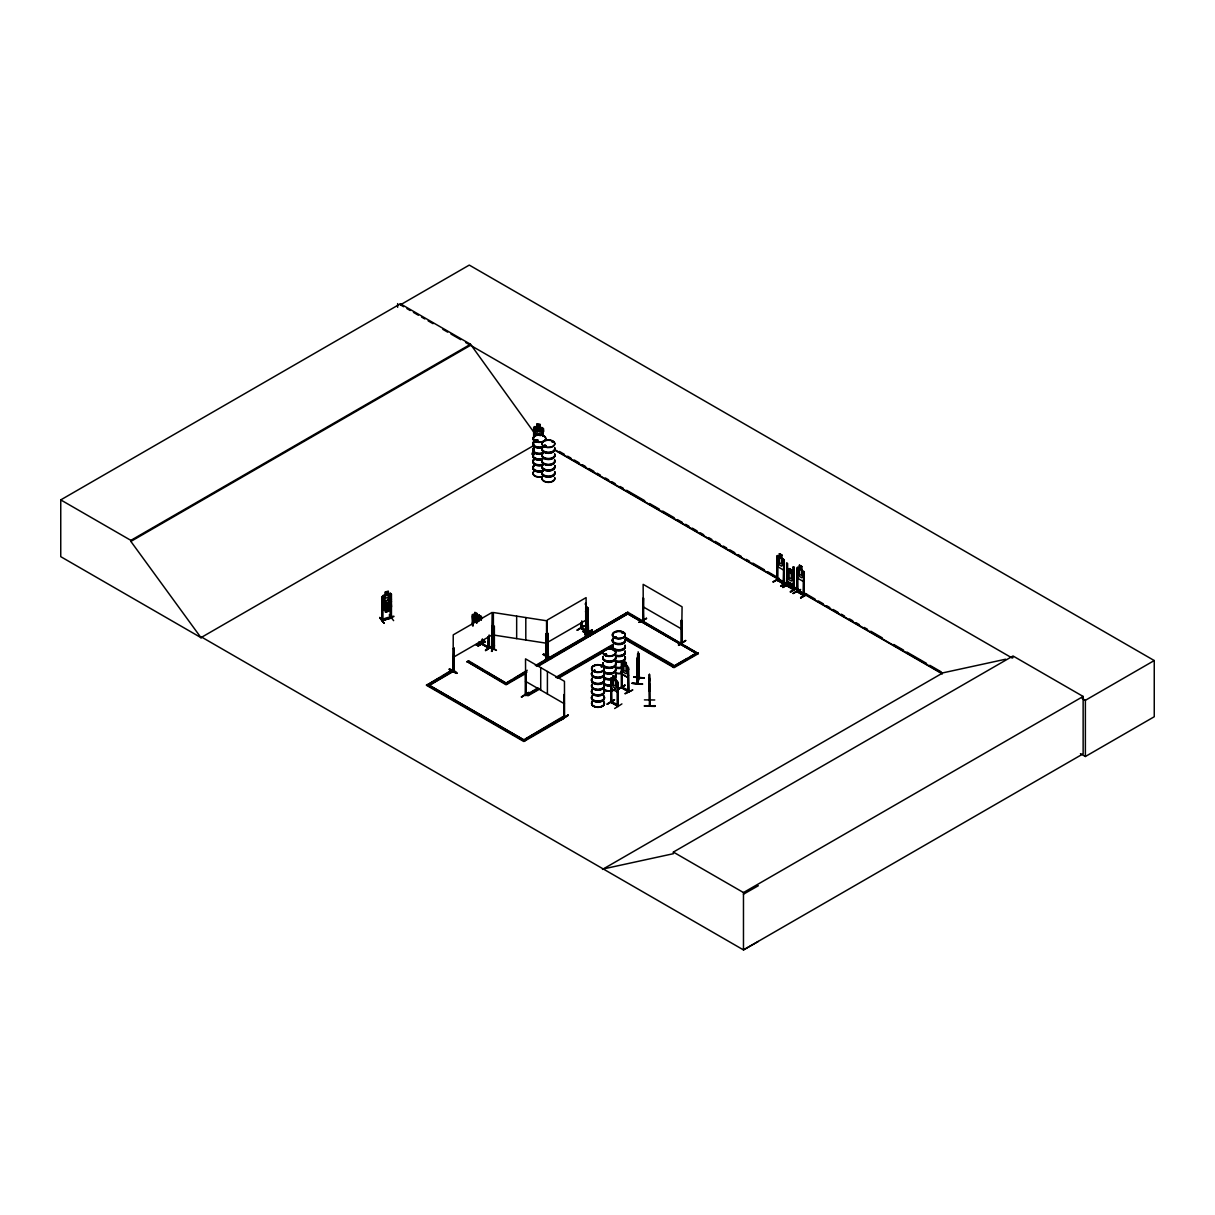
<?xml version="1.0" encoding="UTF-8"?>
<svg xmlns="http://www.w3.org/2000/svg" width="1215" height="1215" viewBox="0 0 1215 1215"><rect width="100%" height="100%" fill="white"/><g stroke="black" fill="none" stroke-linecap="round" stroke-linejoin="round"><path stroke-width="1.5" d="M649.418 686.126L649.372 687.614L649.418 683.529M637.769 682.238L638.862 676.846M639.227 677.788L637.586 683.468M632.134 683.377C663.952 685.655 610.689 681.281 642.325 684.334M382.74 620.257C410.716 611.98 376.984 618.921 382.968 620.531L382.892 597.81L382.042 598.038L382.102 620.728L382.254 596.535L382.467 609.171M391.291 617.478L390.243 617.463L391.139 617.19M637.556 682.693L637.146 683.544L637.055 659.35L638.543 653.23L639.029 678.35L639.196 655.28M637.146 659.381L638.133 655.614L637.617 662.585M649.828 700.751L649.554 706.067M649.433 705.596L649.463 674.31L649.433 700.827M649.418 677.757L649.919 706.128L649.919 705.247M535.132 440.969L535.132 440.392M535.056 440.574L536.984 440.681M536.149 440.058L536.696 441.075L535.39 440.301M542.801 436.291L543.682 436.352M544.153 446.178L545.019 445.313M544.123 445.935C544.624 444.174 546.796 446.68 545.17 445.267M551.701 441.637L552.506 442.002M552.764 441.637L551.944 441.501M593.862 671.212L594.408 670.194M594.727 671.166L595.001 670.285M595.441 671.09L594.727 670.194M601.379 666.883L602.169 666.412M602.26 666.64L601.228 666.731M604.948 654.718C606.543 652.865 603.779 655.69 606.194 655.265M605.784 654.384L606.285 654.08M605.586 654.779L606.649 655.113L606.103 654.095M615.003 636.645C613.499 638.817 618.663 636.432 615.079 637.237M615.959 637.009L614.729 636.766M613.302 650.086L613.59 650.602M622.141 633.167L623.173 633.091M622.369 632.65L623.173 632.924L622.141 632.848M638.164 651.772L638.255 654.703L638.65 653.23M637.708 654.794L638.042 653.64M633.941 677.195L644.132 678.183L634.033 676.831M638.65 664.332L637.343 668.903L637.146 666.807M637.085 683.498L639.029 677.773M449.201 669.237C456.081 669.83 462.672 677.94 449.201 669.237L456.567 673.399M449.55 668.994L456.855 673.216M543.151 654.475C558.703 665.319 546.629 652.06 543.151 654.49M543.485 654.217L550.835 658.409M649.949 706.052L649.782 700.235M382.361 601.82L383.363 598.722L390.592 596.808L391.534 606.71L390.562 607.971L383.393 609.869L382.406 609.125L383.393 609.869M382.3 604.007L383.257 606.498L390.319 604.402L391.336 601.455M383.196 606.437L390.44 604.538L391.488 601.501M618.086 689.756L617.19 692.079L618.01 689.695M627.73 677.484L622.171 674.173L621.366 671.06L622.11 674.234L627.73 677.484L628.55 675.206M784.115 567.527L783.28 569.911L777.661 566.661L777.008 563.441L777.661 566.661M793.927 582.456L793.015 584.78L787.396 581.529L786.652 578.355L787.472 581.484L793.046 584.612M803.206 581.317L803.996 579.099L803.267 581.438L797.632 578.203L796.979 574.968M587.316 617.964L588.121 608.381L585.873 605.981M587.452 618.04L588.197 615.701M379.733 617.888L384.229 623.325L379.763 617.509M533.704 428.88L543.515 430.171L542.543 430.323L542.543 435.942M531.836 454.213L534.251 448.411M533.506 451.54L533.825 450.522M542.543 430.323L543.53 430.247M536.969 424.111L540.265 424.567L536.969 424.111L536.939 426.936L537.076 424.217M391.443 618.177L391.443 594.014L390.364 593.33L391.382 594.135M493.472 625.998L494.368 626.12L494.383 648.825L493.275 647.838M494.11 645.53L491.452 651.361L494.065 645.59M494.383 648.233L493.396 647.61L493.579 648.461M494.232 648.825L493.472 648.476M545.748 634.078L546.644 634.215L545.748 634.078L545.732 656.844C547.236 654.232 544.958 657.497 546.75 656.707M545.748 655.994L546.75 655.887M548.087 653.518L545.398 659.699L548.527 653.943M607.196 704.199L614.486 699.977M625.042 685.397L617.706 689.604M773.302 582.031L779.149 578.629M799.121 590.156L793.289 593.528M478.057 646L485.317 641.763M521.281 696.909L528.95 692.429L521.645 696.985M577.368 630.251L584.688 625.649L577.429 629.886M646.517 618.268L639.318 622.156M489.144 634.959L488.977 648.263L481.641 644.147L481.702 640.366M482.37 638.877L482.689 644.39L481.869 643.1M488.233 636.599C488.597 643.737 486.896 646.638 489.22 648.111L481.869 643.92M488.141 647.823L488.476 636.447M525.199 695.086L526.004 695.557L525.518 672.503L525.305 695.193M526.262 694.585L525.199 694.266L526.004 694.737M525.67 694.16L525.867 695.557L526.186 672.882M581.529 627.912L581.757 628.201M588.197 608.335L588.288 632.499L580.952 628.398L581.013 622.733M581.408 627.396L581.651 628.793L581.924 621.093M588.455 631.405L582 628.049M523.832 739.874L562.773 716.698C564.443 718.521 564.929 716 563.456 716.364M426.495 684.622L523.832 740.816L564.155 717.609L563.79 694.6L564.185 718.217L523.832 741.514L426.495 685.321L452.253 669.754L454.228 670.756L454.137 648.278L453.225 648.521L454.137 648.278M643.646 620.455L643.069 619.604L642.841 620.652L643.145 597.993L643.889 620.895L643.069 620.425M681.539 641.778L681.904 643.145L681.418 620.09L681.721 643.069M610.765 702.316L610.826 678.228L611.661 677.636L618.086 682.329L618.086 706.492L610.856 702.316M611.844 701.784L611.099 701.298L611.494 702.756M622.247 663.162L621.457 663.724L622.217 663.056L628.641 667.734L628.626 691.897L621.336 687.69M617.341 683.589L618.253 683.817L617.341 683.589L617.281 706.097L618.222 705.414M627.897 690.743C613.104 683.696 631.147 689.938 628.535 691.897M776.901 580.193L784.191 584.324L784.115 560.161L783.235 558.824M777.965 579.585L777.19 579.145L777.463 580.542L777.22 557.533M777.615 580.542L777.873 563.532M793.835 589.898L786.697 585.782L786.697 563.304L787.426 586.207L787.092 584.81M793.228 588.774L794.185 588.956L787.426 585.615L793.547 588.576L793.82 589.958M793.441 583.762L793.425 589.321M786.94 578.143L786.864 585.584L794.185 589.761L794.094 567.284L793.182 567.041L793.182 589.548M796.858 591.644L804.163 595.866L804.163 571.688L797.663 567.056L796.979 591.751M797.921 591.143L796.858 590.824L797.663 591.295M796.979 567.557L797.116 591.492L804.33 595.669L803.601 594.667M492.515 647.838C490.981 649.22 493.001 646.35 492.515 648.658L492.166 626.044L491.695 649.099L492.166 647.701M548.087 655.204L547.403 655.614M547.099 655.462L548.147 656.039L548.087 633.516L547.175 633.759L548.087 633.516M586.313 633.152L586.359 633.987L586.101 611.282L585.478 634.078M388.329 602.351L389.863 599.724L389.863 594.56L388.329 594.059L388.375 591.113L385.322 591.948L385.368 594.773L383.94 596.17L383.94 601.334L385.474 603.126C387.494 608.001 381.966 611.51 386.34 604.964C382.118 602.67 385.823 600.164 386.947 604.204L389.605 600.802L387.6 604.645L389.514 607.272L387.008 605.434L385.459 608.29L388.329 607.5L388.329 602.336L385.474 603.111M542.999 436.322L543.545 428.789L542.391 427.65L534.752 426.708M545.17 446.239C547.616 444.933 543.211 447.834 544.487 445.434M605.404 654.262L605.632 655.037M540.128 435.775L541.769 433.801L541.769 428.637L540.128 427.483L540.265 424.567M453.225 670.088L454.213 669.905L453.271 670.118M491.543 648.84L492.166 612.39L453.225 634.868L453.149 671.044L453.894 648.142M454.106 670.832L453.408 671.196L453.484 648.673M547.084 656.221L548.147 655.948M388.329 608.411L389.863 607.075L389.863 601.911L388.329 600.119L388.329 594.97L385.474 595.76L383.94 608.7L385.474 609.201L385.413 612.147L388.481 611.312L388.481 608.548L388.481 611.312M535.451 440.513L536.301 440.711M605.51 654.475L606.649 654.308M595.38 670.984L593.907 671.09M382.057 620.485L391.291 617.995L382.315 620.713M476.538 623.173L476.538 617.615C478.361 615.337 482.917 623.006 481.398 616.582L479.014 615.2L481.398 616.582M776.993 580.223L776.917 556.075L777.767 555.483L784.191 560.161L784.191 567.587M786.743 570.898L789.051 571.339M472.468 625.649L472.422 614.669L474.837 615.063M384.107 623.31L379.794 617.478M472.422 614.669L472.711 625.497M473.197 614.122L478.892 617.281L477.328 616.385L477.328 613.621L474.837 612.299L473.713 620.592M477.252 613.666L477.176 616.476L478.376 618.086M473.136 616.658L472.468 616.278L473.136 626.029M492.242 648.476L492.424 626.196M476.28 644.512C499.198 632.134 461.184 653.898 483.54 640.305M476.295 644.907L483.585 640.715M476.629 645.135L483.889 640.882M478.118 646.122L485.377 641.414L478.118 645.651M488.4 647.063L482.446 643.95L488.977 647.443M485.575 650.298C507.627 636.068 470.904 660.656 492.728 645.59M485.514 649.873L492.774 645.666M585.797 603.263L586.921 612.846M588.212 608.381L585.721 606.072M588.424 632.24L587.452 632.073L587.787 609.459L588.531 632.362L581.18 628.17M588.455 609.839L587.544 609.596M586.359 611.418L585.448 611.661M577.019 630.129L584.688 625.649M588.804 635.202L583.033 631.451M642.932 620.683L643.813 598.372M587.711 631.299L581.408 628.216M584.78 634.549C607.5 620.257 569.789 643.813 592.434 630.524M592.054 629.856L584.795 634.093M592.404 630.464L585.19 634.762M590.384 635.642L582.638 631.223L588.607 634.929M638.908 622.369L646.577 618.374L639.272 622.171M521.584 697.015L528.889 692.444M678.471 645.15L685.7 640.518L678.821 645.393M678.456 644.755L685.685 640.487M563.578 717.306L564.55 717.473L564.459 681.326L525.518 658.849L525.67 694.98M563.547 717.23L564.459 717.442M568.043 714.997L560.783 719.705L568.088 715.058M560.874 719.705L568.088 715.377L561.193 719.918M201.872 637.222L201.083 637.693L60.75 556.667L60.75 499.897L400.403 303.796L470.524 344.27L533.962 432.373M400.403 303.796L400.403 304.844L469.279 265.083L1154.25 660.55L1154.25 716.744L1085.375 756.505L1080.454 753.649M60.75 499.897L130.871 540.371L470.524 344.27M758.342 941.443L743.474 949.917L201.781 637.176L200.976 637.632L130.871 541.419L470.524 345.318M200.976 637.632L534.084 445.313M476.538 617.615L476.614 623.219M453.225 657.345L492.166 634.868M525.396 673.642L506.093 684.789L467.168 661.613L468.58 660.793L507.521 683.969L486.425 671.789M426.495 685.321L439.268 677.94M442.518 676.072L452.253 670.452L453.666 671.272L453.894 669.799M467.168 662.312L468.58 660.793M453.666 670.574L429.335 685.321L453.666 671.272M547.175 642.568L586.101 620.09M527.219 670.255L506.093 683.149L510.968 680.339M535.344 665.562L627.76 612.208L698.336 653.64L674.006 667.688L625.543 639.713M514.218 678.456L525.594 671.895M536.969 665.319L627.76 612.208M467.168 661.613L506.093 684.091L527.021 672.001M536.772 666.382L627.76 613.848L538.397 666.139M539.354 689.239L527.993 695.8L526.581 694.98L537.941 687.72M555.787 677.408L612.557 644.633M526.581 694.98L533.066 691.229M557.396 677.18L612.557 645.332M526.581 694.266L527.993 695.086L539.354 688.541M557.199 678.228L612.36 646.395M558.824 678L602.625 652.713M609.11 648.962L612.36 647.094M779.392 553.66L781.792 555.042L779.392 553.66L778.207 561.998L779.392 564.899L781.64 566.19L782.825 564.671L781.792 555.042M776.917 556.075L777.22 580.011L784.45 584.142L783.705 561.284L783.447 583.99L783.705 568.772M784.358 561.664L783.447 561.421M786.697 563.304L787.609 563.532L787.609 571.02M622.126 663.101L623.918 664.134L623.918 661.37M621.366 663.648L621.442 687.796M621.655 665.106L622.323 665.486M626.241 662.615L627.274 672.244L626.074 673.763L623.842 672.472L622.642 669.571L623.842 661.218L626.241 662.615L626.165 665.425L627.715 666.321M789.127 568.529L791.527 569.911L792.56 574.376L792.56 579.54L791.36 581.059L789.127 579.768L787.928 576.867L787.928 571.703L789.127 571.475L789.218 568.666L789.127 571.475M787.502 570.351L793.046 573.647M793.182 567.041L794.094 567.284M799.379 565.188L801.763 566.57L799.379 565.188L798.179 573.526L799.379 576.426L801.611 577.717L802.811 576.199L801.763 566.57M777.266 579.191L777.691 579.768M779.195 578.31L772.953 581.909L779.195 578.78M613.302 678.577L613.211 675.859L615.686 677.195L616.734 686.84L615.534 688.358L613.302 687.067L612.102 684.167L613.302 675.813M797.587 569.592L796.934 569.212L797.663 592.115L797.177 590.672M628.307 691.335L628.155 668.857L628.808 691.684M793.076 573.571L793.835 575.075L791.527 572.675L791.527 569.911L789.127 568.711M628.808 669.237L627.897 668.994M611.51 680.218L610.856 679.838L611.601 702.741L611.768 687.569M615.61 677.241L613.211 675.859M615.61 680.005L617.235 680.856M783.629 583.124C767.03 574.817 789.188 584.977 783.493 583.154M786.91 583.2L780.668 586.359L786.515 582.532M786.545 582.593L780.698 585.934M803.419 572.964L804.33 573.191L803.419 572.964L803.419 595.517L803.677 580.299M780.668 586.359L786.606 582.987M610.826 685.655L611.555 688.829L617.266 692.034M618.086 682.329L618.01 706.447C620.774 704.062 602.048 698.655 617.524 705.292M787.001 584.81L787.426 585.387M788.93 583.929L782.688 587.528L790.342 583.413M525.457 738.933L559.523 719.265M617.402 689.482L625.102 685.032L617.812 689.725M622.323 671.105L622.141 688.146L621.776 686.779M796.645 588.819L790.388 591.978L796.281 588.212M790.388 591.978L796.281 588.516M796.341 588.607L790.418 591.523M799.181 589.837L792.924 593.452L800.639 589.472M797.572 592.115L797.845 576.943M611.16 701.344L611.601 701.921M628.261 691.35L628.155 678.213M625.102 693.461L632.818 689.938L625.163 693.841M607.257 704.305L614.562 699.627L607.257 703.834M675.829 665L687.174 658.454M690.424 656.571L695.284 653.761M625.543 639.014L674.006 666.989L698.336 652.941M803.343 594.803L797.663 591.523L804.406 594.894M806.881 594.743L800.639 597.902L806.487 594.059M806.532 594.12L800.655 597.431M800.639 597.902L806.578 594.53M621.913 703.91L614.653 708.527M602.458 869.424L942.916 672.852L1005.64 659.213M603.247 868.953L673.368 853.705L673.368 852.079L1013.021 655.979L1083.142 696.453L1083.142 753.816L743.474 949.917L743.474 892.554L1083.142 696.453M1013.021 657.604L1012.232 658.074L465.634 342.493M1082.125 698.428L1085.375 700.311L1154.25 660.55M743.474 894.194L758.342 885.72M585.949 632.939L585.372 634.184M547.828 633.38L547.904 655.811M536.696 441.075L535.192 440.848M594.879 670.832L593.877 670.528M390.425 618.192L390.349 595.775L391.336 595.73L390.501 595.957M585.995 633.774L586.101 597.613L547.175 620.09L547.403 656.434L547.418 633.896M383.044 597.993L382.042 598.038M388.329 611.191L385.474 611.965L385.413 609.383M536.347 440.741L535.101 440.726M536.347 458.419L535.997 458.435M494.475 645.59L492.014 651.437M587.711 631.891L587.787 609.459M783.629 582.896L784.085 584.339M621.579 687.538L628.808 691.715M611.039 702.133L610.978 678.274M617.645 705.915L617.6 689.057M638.133 654.688L637.617 664.787L637.328 663.542M390.623 618.435L390.349 607.014M488.764 646.35L496.449 650.405L488.688 645.985M545.019 446.254L545.915 445.647M588.151 632.468L587.938 631.117M479.636 642.902C480.669 640.548 478.999 644.026 479.029 641.733M479.636 642.082L479.606 642.856M482.066 643.98L481.96 640.214M482.309 644.497L482.613 640.594M681.418 620.09L681.205 642.781M793.79 589.913L793.835 567.42M621.655 687.584L621.655 670.726M611.115 702.179L618.222 706.234M649.402 679.033L649.418 680.962M649.433 680.309L649.448 681.964M649.433 686.885L649.539 691.472L649.357 685.533M644.421 699.886L654.748 699.977M644.573 705.702C676.603 705.961 622.855 706.264 654.9 705.702M644.573 706.097L654.915 706.401M391.23 617.979L391.184 595.547M546.583 656.951L546.553 620.759L493.381 612.527L493.457 648.749L494.277 648.81M585.706 634.291L585.721 606.999M637.602 653.7L637.495 683.574L637.617 657.421M633.957 677.028L644.223 677.849M389.18 614.927L393.63 620.652M540.159 427.422L543.409 428.865M493.381 635.005L546.553 643.236M581.241 628.155L581.256 622.596M533.643 451.585L533.658 427.452L534.737 426.556L537.076 426.981L535.405 427.726L535.405 432.889L537.06 435.334M643.449 620.151L642.932 619.863M643.297 620.47L643.145 584.339L682.086 606.817L681.569 642.568M581.56 628.717L581.681 621.245M488.87 648.263L488.901 636.979M787.062 585.66L786.728 585.023M804.057 595.866L804.087 571.688M477.176 617.402L474.913 616.111L474.913 621.275L477.176 622.566M400.403 304.844L403.669 306.727M406.934 308.61L410.199 310.493M413.449 312.377L418.34 315.201M421.605 317.085L424.87 318.968M428.136 320.851L433.026 323.676M442.807 329.326L447.697 332.151M450.962 334.034L460.743 339.668M559.462 451.479L564.383 454.319M567.648 456.202L570.928 458.101M574.209 459.984L579.13 462.824M582.41 464.722L585.676 466.621M588.956 468.504L593.877 471.344M597.157 473.243L600.423 475.126M605.343 477.966L608.624 479.864M611.904 481.748L615.17 483.646M620.09 486.486L623.371 488.369M626.651 490.268L644.679 500.671M649.585 503.511L659.426 509.191M662.691 511.075L674.173 517.696M677.438 519.595L682.359 522.435M685.64 524.318L688.92 526.216M692.201 528.115L697.106 530.94M700.387 532.838L703.667 534.737M708.573 537.562L711.853 539.46M715.134 541.358L720.055 544.198M723.335 546.082L726.6 547.98M729.881 549.863L734.802 552.704M738.082 554.602L741.347 556.485M746.268 559.325L749.549 561.224M752.829 563.107L764.296 569.729M767.576 571.627L777.403 577.307M788.869 583.929L800.351 590.551M805.256 593.391L815.098 599.071M818.363 600.954L823.284 603.794M826.565 605.693L829.845 607.576M833.125 609.474L838.031 612.314M841.312 614.198L844.592 616.096M849.498 618.936L852.778 620.819M856.059 622.718L859.339 624.601M864.26 627.441L867.525 629.34M870.806 631.223L882.272 637.86M893.754 644.482L903.58 650.146M906.861 652.045L926.529 663.39M929.794 665.288L941.276 671.91M555.392 450.051L942.111 673.323M554.374 449.93L792.742 587.559M797.678 590.399L942.354 673.93M643.145 606.817L682.086 629.294M630.98 614.76L682.435 644.466M685.655 646.334L698.336 653.64M630.205 640.776L625.33 637.252L674.006 665.349L672.578 666.883L696.909 652.835M633.44 642.644L672.381 665.121M611.585 677.681L613.378 678.714M479.09 619.027L481.322 620.318M525.518 681.326L564.459 703.804M471.83 663.36L483.19 669.921M564.185 718.217L562.773 716.698M429.548 685.442L523.635 739.753M673.368 852.079L743.474 892.554M390.592 596.808L391.443 599.344M388.42 593.938L390.41 593.391L383.272 595.365L382.3 596.595L385.368 594.773L385.368 592.009M478.862 619.103L478.103 618.572L479.105 621.351M643.874 619.999L643.889 620.895M473.258 625.224L472.514 622.034L473.167 625.269M649.357 674.31L649.539 680.37M649.357 678.152L649.402 679.99M649.357 683.316L649.402 685.154M649.372 685.442L649.326 682.344M1085.375 700.311L1085.375 756.505M793.441 566.904L793.441 574.391M787.609 578.522L787.426 586.207M786.94 563.153L786.94 572.523M638.726 653.594L638.665 678.319M622.065 665.638L622.065 688.115M585.311 603.551L585.311 604.462M563.79 694.6L563.79 717.093M547.403 671.485L547.403 693.962M542.619 430.11L542.619 435.729M540.721 667.627L540.721 690.105M534.615 429.001L534.524 436.701M533.795 427.437L533.765 434.864M525.806 617.554L525.806 640.032M525.245 740.694L427.923 684.501M516.664 616.142L516.664 638.619M481.322 616.628L481.246 619.437M479.09 615.337L477.89 621.776M479.014 615.2L479.014 618.146M397.654 303.583L397.654 307.304M130.871 540.371L130.871 541.419M554.739 454.486A6.531 3.767 0 0 1 547.57 459.209A6.531 3.767 0 0 1 542.771 453.59A6.531 3.767 0 0 1 534.782 452.922A6.531 3.767 0 0 1 533.75 448.365M554.632 459.71A6.424 3.706 0 0 1 548.421 464.388A6.424 3.706 0 0 1 542.224 459.71M554.739 448.289A6.531 3.767 0 0 1 547.57 452.998A6.531 3.767 0 0 1 542.771 447.378M554.739 454.167A6.531 3.767 0 0 1 547.57 458.89A6.531 3.767 0 0 1 542.771 453.256M554.739 447.97A6.531 3.767 0 0 1 547.57 452.679A6.531 3.767 0 0 1 542.771 447.059A6.531 3.767 0 0 1 534.782 446.406A6.531 3.767 0 0 1 533.75 441.85M554.648 448.669A6.44 3.721 0 0 1 548.421 453.347A6.44 3.721 0 0 1 542.209 448.669M554.648 447.621A6.44 3.721 0 0 1 548.421 452.299A6.44 3.721 0 0 1 542.209 447.621M554.648 454.866A6.44 3.721 0 0 1 548.421 459.543A6.44 3.721 0 0 1 542.209 454.866M554.648 453.818A6.44 3.721 0 0 1 548.421 458.511A6.44 3.721 0 0 1 542.209 453.818M554.648 460.12A6.44 3.721 0 0 1 548.421 464.798A6.44 3.721 0 0 1 542.209 460.12M554.739 472.164A6.531 3.767 0 0 1 547.57 476.887A6.531 3.767 0 0 1 542.771 471.253A6.531 3.767 0 0 1 534.782 470.6A6.531 3.767 0 0 1 533.75 466.044M554.602 460.637A6.394 3.691 0 0 1 548.421 465.284A6.394 3.691 0 0 1 542.239 460.637M554.632 477.389A6.424 3.706 0 0 1 548.421 482.066A6.424 3.706 0 0 1 542.224 477.389M554.663 460.303A6.455 3.721 0 0 1 548.421 464.981A6.455 3.721 0 0 1 542.194 460.303M554.739 465.968A6.531 3.767 0 0 1 547.57 470.676A6.531 3.767 0 0 1 542.771 465.056M554.739 471.845A6.531 3.767 0 0 1 547.57 476.569A6.531 3.767 0 0 1 542.771 470.934M554.739 465.649A6.531 3.767 0 0 1 547.57 470.357A6.531 3.767 0 0 1 542.771 464.738A6.531 3.767 0 0 1 534.782 464.084A6.531 3.767 0 0 1 533.75 459.528M554.648 466.347A6.44 3.721 0 0 1 548.421 471.025A6.44 3.721 0 0 1 542.209 466.347M554.648 465.299A6.44 3.721 0 0 1 548.421 469.977A6.44 3.721 0 0 1 542.209 465.299M554.648 472.544A6.44 3.721 0 0 1 548.421 477.222A6.44 3.721 0 0 1 542.209 472.544M554.648 471.496A6.44 3.721 0 0 1 548.421 476.189A6.44 3.721 0 0 1 542.209 471.496M554.648 477.753A6.44 3.721 0 0 1 548.421 482.431A6.44 3.721 0 0 1 542.209 477.753M542.619 453.833A6.44 3.721 0 0 1 534.843 453.241A6.44 3.721 0 0 1 533.825 448.76M542.604 458.663A6.394 3.691 0 0 1 534.873 458.07A6.394 3.691 0 0 1 533.856 453.62M542.634 458.83A6.455 3.721 0 0 1 534.843 458.237A6.455 3.721 0 0 1 533.81 453.742M542.619 459.042A6.44 3.721 0 0 1 534.843 458.45A6.44 3.721 0 0 1 533.825 453.97M542.665 447.317A6.531 3.767 0 0 1 534.782 446.725A6.531 3.767 0 0 1 533.75 442.169M534.782 441.394A6.531 3.767 0 0 1 537.713 440.407M542.619 452.8A6.44 3.721 0 0 1 534.843 452.208A6.44 3.721 0 0 1 533.825 447.712M542.619 447.636A6.44 3.721 0 0 1 534.843 447.044A6.44 3.721 0 0 1 533.825 442.564M534.843 441.789A6.44 3.721 0 0 1 537.744 440.817M542.665 453.21A6.531 3.767 0 0 1 534.782 452.603A6.531 3.767 0 0 1 533.75 448.046M534.782 441.075A6.531 3.767 0 0 1 537.713 440.088M542.619 446.588A6.44 3.721 0 0 1 534.843 446.011A6.44 3.721 0 0 1 533.825 441.516M534.843 440.741A6.44 3.721 0 0 1 537.744 439.784M542.619 471.511A6.44 3.721 0 0 1 534.843 470.919A6.44 3.721 0 0 1 533.825 466.439M542.604 476.341A6.394 3.691 0 0 1 534.873 475.748A6.394 3.691 0 0 1 533.856 471.298M542.619 476.72A6.44 3.721 0 0 1 534.843 476.128A6.44 3.721 0 0 1 533.825 471.648M542.665 464.996A6.531 3.767 0 0 1 534.782 464.403A6.531 3.767 0 0 1 533.75 459.847M542.619 470.478A6.44 3.721 0 0 1 534.843 469.886A6.44 3.721 0 0 1 533.825 465.391M542.619 465.315A6.44 3.721 0 0 1 534.843 464.722A6.44 3.721 0 0 1 533.825 460.242M542.665 470.873A6.531 3.767 0 0 1 534.782 470.281A6.531 3.767 0 0 1 533.75 465.725M542.619 464.267A6.44 3.721 0 0 1 534.843 463.69A6.44 3.721 0 0 1 533.825 459.194M603.642 678.502A6.531 3.767 0 0 1 597.977 684.167A6.531 3.767 0 0 1 592.328 678.502M603.566 678.896A6.44 3.721 0 0 1 597.977 684.47A6.44 3.721 0 0 1 592.404 678.896M603.536 683.756A6.409 3.706 0 0 1 597.977 689.3A6.409 3.706 0 0 1 592.434 683.756M603.566 684.136A6.455 3.721 0 0 1 597.977 689.725A6.455 3.721 0 0 1 592.388 684.136M603.642 672.305A6.531 3.767 0 0 1 597.977 677.955A6.531 3.767 0 0 1 592.328 672.305M603.551 677.864A6.424 3.706 0 0 1 597.977 683.422A6.424 3.706 0 0 1 592.419 677.864M603.566 672.685A6.44 3.721 0 0 1 597.977 678.274A6.44 3.721 0 0 1 592.404 672.685M603.642 678.183A6.531 3.767 0 0 1 597.977 683.848A6.531 3.767 0 0 1 592.328 678.183M603.642 671.986A6.531 3.767 0 0 1 597.977 677.636A6.531 3.767 0 0 1 592.328 671.986M603.551 671.652A6.424 3.706 0 0 1 597.977 677.226A6.424 3.706 0 0 1 592.419 671.652M603.642 696.18A6.531 3.767 0 0 1 597.977 701.845A6.531 3.767 0 0 1 592.328 696.18M603.566 696.575A6.44 3.721 0 0 1 597.977 702.149A6.44 3.721 0 0 1 592.404 696.575M603.536 701.435A6.409 3.706 0 0 1 597.977 706.978A6.409 3.706 0 0 1 592.434 701.435M603.536 684.653A6.409 3.706 0 0 1 597.977 690.211A6.409 3.706 0 0 1 592.434 684.653M592.388 701.769A6.455 3.721 0 0 0 597.977 707.343A6.455 3.721 0 0 0 603.566 701.769A6.424 3.706 0 0 1 597.977 707.343A6.424 3.706 0 0 1 592.419 701.784M603.566 684.318A6.455 3.721 0 0 1 597.977 689.907A6.455 3.721 0 0 1 592.388 684.318M603.642 689.983A6.531 3.767 0 0 1 597.977 695.633A6.531 3.767 0 0 1 592.328 689.983M603.551 695.542A6.424 3.706 0 0 1 597.977 701.101A6.424 3.706 0 0 1 592.419 695.542M603.566 690.363A6.44 3.721 0 0 1 597.977 695.952A6.44 3.721 0 0 1 592.404 690.363M603.642 695.861A6.531 3.767 0 0 1 597.977 701.526A6.531 3.767 0 0 1 592.328 695.861M603.642 689.664A6.531 3.767 0 0 1 597.977 695.314A6.531 3.767 0 0 1 592.328 689.664M603.551 689.33A6.424 3.706 0 0 1 597.977 694.904A6.424 3.706 0 0 1 592.419 689.33M615.565 657.497A6.424 3.706 0 0 1 609.353 662.16A6.424 3.706 0 0 1 603.141 657.497M615.565 656.449A6.424 3.706 0 0 1 609.353 661.127A6.424 3.706 0 0 1 603.141 656.449M615.58 663.694A6.44 3.721 0 0 1 611.813 668.083A6.44 3.721 0 0 1 603.779 666.519M603.126 665.623A6.44 3.721 0 0 1 603.126 663.694M615.656 663.314A6.531 3.767 0 0 1 609.353 668.068A6.531 3.767 0 0 1 603.05 663.314M615.656 662.995A6.531 3.767 0 0 1 609.353 667.749A6.531 3.767 0 0 1 603.05 662.995M615.565 662.661A6.424 3.706 0 0 1 609.353 667.324A6.424 3.706 0 0 1 603.141 662.661M615.656 657.118A6.531 3.767 0 0 1 609.353 661.856A6.531 3.767 0 0 1 603.05 657.118M615.656 656.799A6.531 3.767 0 0 1 609.353 661.537A6.531 3.767 0 0 1 603.05 656.799M615.549 668.523A6.409 3.706 0 0 1 611.008 673.064A6.409 3.706 0 0 1 603.156 670.452A6.455 3.721 0 0 0 611.024 673.231A6.455 3.721 0 0 0 615.58 668.675M611.024 685.913A6.424 3.706 0 0 1 603.141 683.286M613.879 689.786A6.394 3.691 0 0 1 603.172 688.13M614.942 689.178A6.455 3.721 0 0 1 608.518 691.016A6.455 3.721 0 0 1 603.126 688.282M615.565 674.128A6.424 3.706 0 0 1 611.024 678.669A6.424 3.706 0 0 1 603.141 676.056M611.024 684.88A6.424 3.706 0 0 1 603.141 682.253M615.565 680.339A6.424 3.706 0 0 1 615.777 681.296M611.024 679.717A6.424 3.706 0 0 1 603.141 677.089M615.565 675.176A6.424 3.706 0 0 1 615.565 677.089M615.58 669.146A6.455 3.721 0 0 1 611.024 673.702A6.455 3.721 0 0 1 603.126 671.075M611.039 685.29A6.531 3.767 0 0 1 603.703 683.544M611.039 685.609A6.531 3.767 0 0 1 603.703 683.863M615.656 674.796A6.531 3.767 0 0 1 615.003 677.651M611.039 679.413A6.531 3.767 0 0 1 603.703 677.651M615.656 674.477A6.531 3.767 0 0 1 615.003 677.332M613.97 678.122A6.531 3.767 0 0 1 612.618 678.714M611.039 679.094A6.531 3.767 0 0 1 603.703 677.332M615.549 669.465A6.409 3.706 0 0 1 611.813 673.854A6.409 3.706 0 0 1 603.794 672.275M614.912 689.391A6.424 3.706 0 0 1 608.518 691.214A6.424 3.706 0 0 1 603.141 688.495M625.148 645.773A6.531 3.767 0 0 1 617.995 650.496A6.531 3.767 0 0 1 613.195 644.861M625.057 646.152A6.44 3.721 0 0 1 618.01 650.8A6.44 3.721 0 0 1 613.271 645.256M625.148 639.576A6.531 3.767 0 0 1 617.995 644.284A6.531 3.767 0 0 1 613.195 638.665M625.057 645.119A6.424 3.706 0 0 1 618.01 649.752A6.424 3.706 0 0 1 613.271 644.223M625.057 639.956A6.44 3.721 0 0 1 618.01 644.603A6.44 3.721 0 0 1 613.271 639.044M625.148 645.454A6.531 3.767 0 0 1 617.995 650.177A6.531 3.767 0 0 1 613.195 644.542M625.148 639.257A6.531 3.767 0 0 1 617.995 643.965A6.531 3.767 0 0 1 613.195 638.346M625.057 638.908A6.44 3.721 0 0 1 618.01 643.555A6.44 3.721 0 0 1 613.271 638.012M625.026 650.997A6.394 3.691 0 0 1 622.733 654.885A6.455 3.721 0 0 1 615.625 655.31M615.641 655.158A6.394 3.691 0 0 0 622.733 654.885A6.455 3.721 0 0 0 625.072 651.134M625.072 651.605A6.455 3.721 0 0 1 622.763 655.523A6.455 3.721 0 0 1 615.625 655.796M625.148 663.132A6.531 3.767 0 0 1 625.148 665.091M622.11 667.369A6.531 3.767 0 0 1 615.58 667.369M625.057 657.619A6.44 3.721 0 0 1 622.763 661.537A6.44 3.721 0 0 1 615.625 661.811M625.057 662.798A6.424 3.706 0 0 1 625.057 664.711M622.05 666.959A6.424 3.706 0 0 1 615.625 666.959M625.057 663.83A6.44 3.721 0 0 1 625.057 665.759M622.065 668.007A6.44 3.721 0 0 1 615.625 668.007M622.05 672.837A6.394 3.691 0 0 1 615.641 672.837M625.148 663.451A6.531 3.767 0 0 1 625.148 665.41M622.11 667.688A6.531 3.767 0 0 1 615.58 667.688M625.148 656.935A6.531 3.767 0 0 1 622.824 660.899A6.531 3.767 0 0 1 615.58 661.173M625.057 656.586A6.44 3.721 0 0 1 622.763 660.504A6.44 3.721 0 0 1 615.625 660.763M625.057 651.923A6.424 3.706 0 0 1 622.763 655.827A6.424 3.706 0 0 1 615.625 656.085M625.148 657.254A6.531 3.767 0 0 1 622.824 661.218A6.531 3.767 0 0 1 615.58 661.492M622.065 673.216A6.455 3.721 0 0 1 615.625 673.216M638.726 661.006L638.665 664.377L638.726 661.006M387.813 591.887L385.975 593.315L387.813 591.887M388.329 600.119L385.474 600.909L388.329 600.134M387.813 609.945L385.975 611.373L387.813 609.945M539.582 425.098L537.607 424.81L537.607 425.736L539.582 426.025L539.582 425.098M540.128 428.394L537.06 427.969L537.06 433.117L540.128 433.558L540.128 428.394M543.515 431.462L533.658 430.064L543.515 431.477M476.766 613.94L475.323 613.119L476.766 614.866L476.766 613.94M781.23 555.361L779.802 554.526L781.23 556.288L781.23 555.361M801.201 566.889L799.774 566.069L801.201 567.815L801.201 566.889M781.64 558.824L779.392 557.533L779.392 562.697L781.64 563.973L781.64 558.824M801.611 570.351L799.379 569.06L799.379 574.224L801.611 575.515L801.611 570.351M790.965 570.23L789.537 569.395L790.965 571.156L790.965 570.23M791.36 573.693L789.127 572.402L789.127 577.55L791.36 578.841L791.36 573.693M695.496 652.941L626.348 613.028L695.496 652.941M625.679 662.934L624.252 662.099L625.679 663.846L625.679 662.934M626.074 666.382L623.842 665.091L623.842 670.255L626.074 671.546L626.074 666.382M615.139 677.514L613.697 676.694L615.139 678.441L615.139 677.514M615.534 680.977L613.302 679.686L613.302 684.85L615.534 686.141L615.534 680.977M480.927 616.856L479.485 616.02L480.927 617.782L480.927 616.856M545.201 446.816A6.455 3.721 0 0 0 554.875 443.581A6.455 3.721 0 0 0 545.201 440.362A6.455 3.721 0 0 0 545.201 446.816M545.231 447.12A6.394 3.691 0 0 0 554.83 443.915A6.394 3.691 0 0 0 545.231 440.711A6.394 3.691 0 0 0 545.231 447.12M536.18 441.607A6.455 3.721 0 0 0 545.854 438.387A6.455 3.721 0 0 0 536.18 435.167A6.455 3.721 0 0 0 536.18 441.607M536.21 441.911A6.394 3.691 0 0 0 545.808 438.706A6.394 3.691 0 0 0 536.21 435.502A6.394 3.691 0 0 0 536.21 441.911M534.858 459.012A6.424 3.706 0 0 0 542.619 459.589A6.409 3.706 0 0 1 534.873 459.012A6.424 3.706 0 0 1 533.841 454.531A6.409 3.706 0 0 0 534.873 459.012M594.758 671.546A6.455 3.721 0 0 0 604.432 668.326A6.455 3.721 0 0 0 594.758 665.106A6.455 3.721 0 0 0 594.758 671.546M594.773 672.032A6.409 3.706 0 0 0 604.402 668.827A6.409 3.706 0 0 0 594.773 665.623A6.409 3.706 0 0 0 594.773 672.032M594.758 671.743A6.455 3.721 0 0 0 604.432 668.523A6.455 3.721 0 0 0 594.758 665.288A6.455 3.721 0 0 0 594.758 671.743M606.133 655.462A6.44 3.721 0 0 0 615.792 652.242A6.44 3.721 0 0 0 606.133 649.023A6.44 3.721 0 0 0 606.133 655.462M606.148 655.963A6.409 3.706 0 0 0 615.762 652.759A6.409 3.706 0 0 0 606.148 649.539A6.409 3.706 0 0 0 606.148 655.963M606.133 655.66A6.455 3.721 0 0 0 615.808 652.44A6.455 3.721 0 0 0 606.133 649.205A6.455 3.721 0 0 0 606.133 655.66M615.625 637.875A6.44 3.721 0 0 0 625.285 634.655A6.44 3.721 0 0 0 615.625 631.436A6.44 3.721 0 0 0 615.625 637.875M615.641 638.422A6.409 3.706 0 0 0 625.254 635.217A6.409 3.706 0 0 0 615.641 631.997A6.409 3.706 0 0 0 615.641 638.422M615.625 638.118A6.455 3.721 0 0 0 625.3 634.898A6.455 3.721 0 0 0 615.625 631.663A6.455 3.721 0 0 0 615.625 638.118"/></g></svg>
